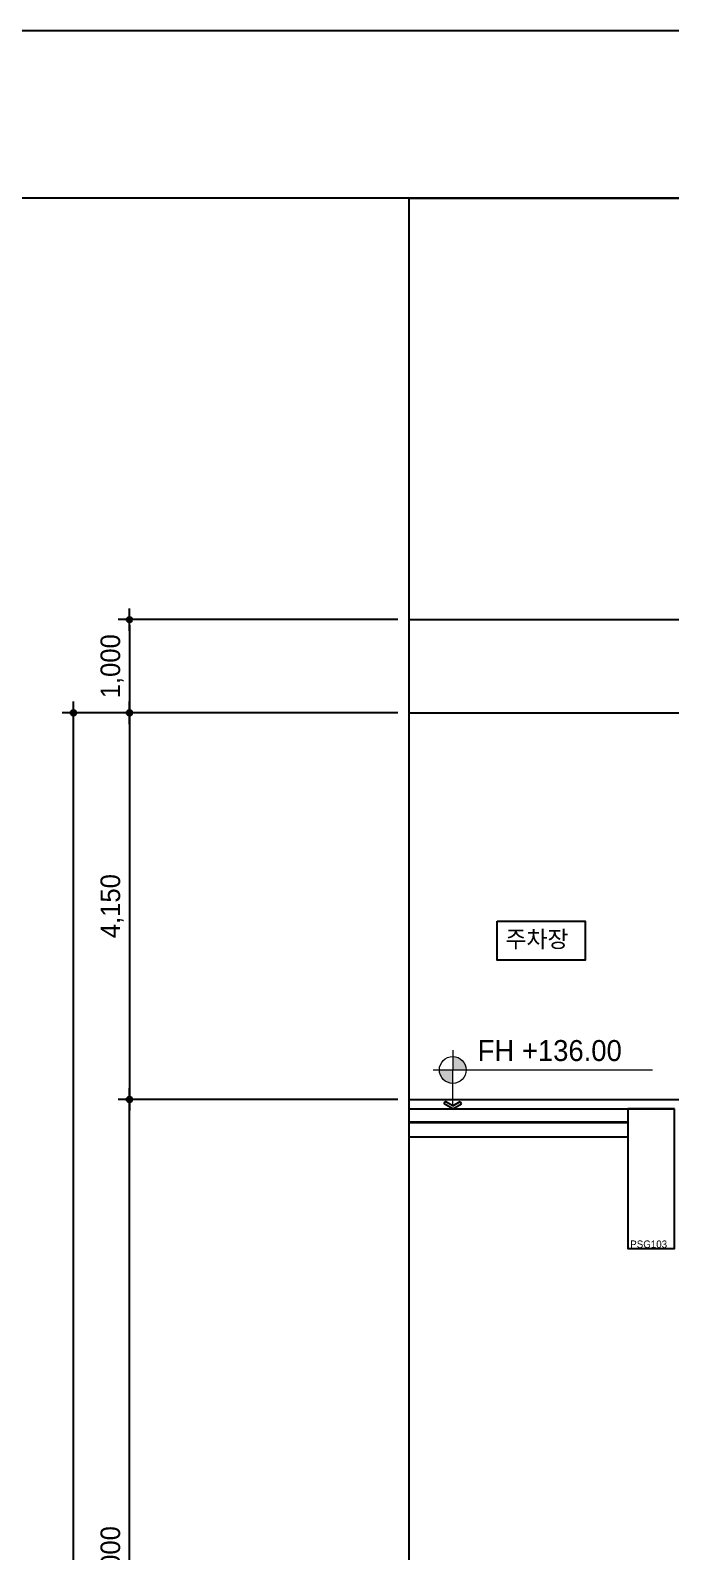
# Model space of a CAD drawing. Header units: millimetres. Extents: x 11948722 to 13111668, y -10771712 to -10232988.
# Drawn here: x 12217576 to 12224441, y -10540487 to -10524159 of the extents above; entities that cross this region are included whole.
import ezdxf
from ezdxf.enums import TextEntityAlignment as Align

# ---------------------------------------------------------------- set-up
doc = ezdxf.new("R2010")
doc.units = ezdxf.units.MM
doc.header["$LTSCALE"] = 150
doc.header["$MEASUREMENT"] = 0
doc.linetypes.add('CEN', pattern=[6.2, 6, -0.1, 0, -0.1])
doc.linetypes.add('HIDDEN', pattern=[2, 1, -1])
doc.layers.get('0').update_dxf_attribs({"linetype": 'CONTINUOUS'})
doc.layers.get('Defpoints').update_dxf_attribs({"color": 117, "linetype": 'CONTINUOUS'})
for name, color, linetype in [('A-FIN-4', 9, 'CONTINUOUS'), ('A-중심선', 10, 'CEN'), ('CON-C', 2, 'CONTINUOUS'), ('ELE-8', 8, 'CONTINUOUS'), ('Xref-계단단면도$0$3 dim0', 7, 'CONTINUOUS'), ('Xref-계단단면도$0$A-TEX-SYM', 3, 'CONTINUOUS'), ('Xref-계단단면도$0$DIM', 7, 'CONTINUOUS'), ('Xref-계단단면도$0$TEX', 3, 'CONTINUOUS'), ('Xref-계단단면도$0$TEX-SYM', 3, 'CONTINUOUS')]:
    doc.layers.add(name, color=color, linetype=linetype)
doc.layers.add('Xref-계단단면도$0$박스', color=6, linetype='CONTINUOUS', lineweight=15)
doc.styles.add('Xref-계단단면도$0$나눔고딕 Se', font='')
doc.styles.add('Xref-계단단면도$0$돋움', font='')
doc.styles.get('Xref-계단단면도$0$나눔고딕 Se').set_extended_font_data('Dotum')
doc.styles.get('Xref-계단단면도$0$돋움').set_extended_font_data('Dotum')
doc.dimstyles.new('Xref-계단단면도$0$A1-100', dxfattribs={"dimtxt": 3, "dimasz": 1, "dimexe": 2, "dimexo": 2, "dimgap": 1, "dimtad": 1, "dimdec": 0, "dimzin": 12, "dimdsep": 46, "dimlunit": 6, "dimtxsty": 'Xref-계단단면도$0$나눔고딕 Se', "dimblk1": 'Xref-계단단면도$0$DIMDOT', "dimblk2": 'Xref-계단단면도$0$DIMDOT', "dimsah": 1, "dimcen": -1, "dimdle": 2, "dimclrd": 256, "dimclre": 256, "dimclrt": 3, "dimadec": 0, "dimazin": 0, "dimtfac": 1, "dimtdec": 0, "dimtix": 1, "dimtmove": 2, "dimatfit": 3, "dimldrblk": 'Xref-계단단면도$0$DIMDOT', "dimfxl": 1, "dimtvp": 1, "dimtolj": 1, "dimtzin": 12, "dimlwd": -1, "dimlwe": -1, "dimarcsym": 0})

# ---------------------------------------------------------------- blocks, each defined once
blk = doc.blocks.new('Xref-계단단면도$0$DIMDOT')
at = {"color": 0}
blk.add_line((-2, 0), (2, 0), dxfattribs=at)
for radius in [0.5, 0.25]:
    blk.add_circle((0, 0), radius, dxfattribs=at)
blk = doc.blocks.new('*D37')
at = {"layer": 'Defpoints', "color": 0, "transparency": 16777216}
for p in [(12218037, -10531484), (12221637, -10531484), (12221637, -10565634)]:
    blk.add_point(p, dxfattribs=at)
at = {"layer": 'Xref-계단단면도$0$3 dim0', "transparency": 16777216}
for p, q in [((12221517, -10531484), (12217917, -10531484)), ((12218037, -10565574), (12218037, -10531544)), ((12221517, -10565634), (12217917, -10565634))]:
    blk.add_line(p, q, dxfattribs=at)
at = {"layer": 'Xref-계단단면도$0$3 dim0', "transparency": 16777216, "xscale": 60, "yscale": 60, "zscale": 60}
for p, rotation in [((12218037, -10531484), 90), ((12218037, -10565634), 270)]:
    blk.add_blockref('Xref-계단단면도$0$DIMDOT', p, dxfattribs=dict(at, rotation=rotation))
at = {"layer": 'Xref-계단단면도$0$3 dim0', "color": 3, "transparency": 16777216, "insert": (12217852, -10548559), "char_height": 210, "attachment_point": 5, "rotation": 90, "style": 'Xref-계단단면도$0$나눔고딕 Se'}
blk.add_mtext('\\A1;34,150', dxfattribs=at)
blk = doc.blocks.new('*D39')
at = {"layer": 'Defpoints', "color": 0, "transparency": 16777216}
for p in [(12221637, -10531484), (12218637, -10535634), (12221637, -10535634)]:
    blk.add_point(p, dxfattribs=at)
at = {"layer": 'Xref-계단단면도$0$3 dim0', "transparency": 16777216}
for p, q in [((12221517, -10531484), (12218517, -10531484)), ((12218637, -10531544), (12218637, -10535574)), ((12221517, -10535634), (12218517, -10535634))]:
    blk.add_line(p, q, dxfattribs=at)
at = {"layer": 'Xref-계단단면도$0$3 dim0', "transparency": 16777216, "xscale": 60, "yscale": 60, "zscale": 60}
for p, rotation in [((12218637, -10531484), 90), ((12218637, -10535634), 270)]:
    blk.add_blockref('Xref-계단단면도$0$DIMDOT', p, dxfattribs=dict(at, rotation=rotation))
at = {"layer": 'Xref-계단단면도$0$3 dim0', "color": 3, "transparency": 16777216, "insert": (12218452, -10533559), "char_height": 210, "attachment_point": 5, "rotation": 90, "style": 'Xref-계단단면도$0$나눔고딕 Se'}
blk.add_mtext('\\A1;4,150', dxfattribs=at)
blk = doc.blocks.new('*D40')
at = {"layer": 'Defpoints', "color": 0, "transparency": 16777216}
for p in [(12218637, -10535634), (12221637, -10535634), (12221637, -10545634)]:
    blk.add_point(p, dxfattribs=at)
at = {"layer": 'Xref-계단단면도$0$3 dim0', "transparency": 16777216}
for p, q in [((12221517, -10535634), (12218517, -10535634)), ((12218637, -10545574), (12218637, -10535694)), ((12221517, -10545634), (12218517, -10545634))]:
    blk.add_line(p, q, dxfattribs=at)
at = {"layer": 'Xref-계단단면도$0$3 dim0', "transparency": 16777216, "xscale": 60, "yscale": 60, "zscale": 60}
for p, rotation in [((12218637, -10535634), 90), ((12218637, -10545634), 270)]:
    blk.add_blockref('Xref-계단단면도$0$DIMDOT', p, dxfattribs=dict(at, rotation=rotation))
at = {"layer": 'Xref-계단단면도$0$3 dim0', "color": 3, "transparency": 16777216, "insert": (12218452, -10540634), "char_height": 210, "attachment_point": 5, "rotation": 90, "style": 'Xref-계단단면도$0$나눔고딕 Se'}
blk.add_mtext('\\A1;10,000', dxfattribs=at)
blk = doc.blocks.new('*D47')
at = {"layer": 'Defpoints', "color": 0, "transparency": 16777216}
for p in [(12221637, -10530484), (12218637, -10531484), (12221637, -10531484)]:
    blk.add_point(p, dxfattribs=at)
at = {"layer": 'Xref-계단단면도$0$3 dim0', "transparency": 16777216}
for p, q in [((12221517, -10530484), (12218517, -10530484)), ((12218637, -10530544), (12218637, -10531424)), ((12221517, -10531484), (12218517, -10531484))]:
    blk.add_line(p, q, dxfattribs=at)
at = {"layer": 'Xref-계단단면도$0$3 dim0', "transparency": 16777216, "xscale": 60, "yscale": 60, "zscale": 60}
for p, rotation in [((12218637, -10530484), 90), ((12218637, -10531484), 270)]:
    blk.add_blockref('Xref-계단단면도$0$DIMDOT', p, dxfattribs=dict(at, rotation=rotation))
at = {"layer": 'Xref-계단단면도$0$3 dim0', "color": 3, "transparency": 16777216, "insert": (12218452, -10530984), "char_height": 210, "attachment_point": 5, "rotation": 90, "style": 'Xref-계단단면도$0$나눔고딕 Se'}
blk.add_mtext('\\A1;1,000', dxfattribs=at)
blk = doc.blocks.new('Xref-계단단면도$0$arrow1')
for p, q in [((0, 0), (0.286, 0.501)), ((0, 0), (0.286, -0.501)), ((0.165, 0), (0.41, 0.429)), ((0.165, 0), (0.41, -0.429)), ((0.286, 0.501), (0.41, 0.43)), ((0.286, -0.501), (0.41, -0.43))]:
    blk.add_line(p, q)

msp = doc.modelspace()

# ---------------------------------------------------------------- hatches: boundary and pattern name
at = {"layer": 'Xref-계단단면도$0$박스', "ltscale": 0.1}
h = msp.add_hatch(dxfattribs=at)
h.set_pattern_fill('ANSI31', color=256, scale=0.179786)
h.set_pattern_definition([(45, (42503.819391, 428.9845), (-0.015890984760856, 0.015890984760856), [])])
h.paths.add_polyline_path([(12222105.7, -10535173.3), (12222105.7, -10535317.1), (12222249.5, -10535317.1, 0.4142136)])
h.paths.add_polyline_path([(12222105.7, -10535317.1), (12221961.9, -10535317.1, 0.4142136), (12222105.7, -10535460.9)])

# ---------------------------------------------------------------- linework, layer by layer
at = {"layer": 'A-FIN-4'}
msp.add_line((12221637.3, -10535733.8), (12224482.6, -10535733.8), dxfattribs=at)
at = {"layer": 'A-중심선', "linetype": 'ByBlock', "ltscale": 0.5}
for p, q in [((12221637.3, -10530483.8), (12239263.3, -10530483.8)), ((12221637.3, -10531483.8), (12239263.3, -10531483.8)), ((12221637.3, -10535633.8), (12239263.3, -10535633.8))]:
    msp.add_line(p, q, dxfattribs=at)
at = {"layer": 'CON-C', "ltscale": 1200}
msp.add_lwpolyline([(12224482.6, -10535733.8), (12223982.6, -10535733.8), (12223982.6, -10537233.8), (12224482.6, -10537233.8)], close=True, dxfattribs=at)
at = {"layer": 'CON-C'}
for points in [[(12223982.6, -10535883.8), (12221637.3, -10535883.8)], [(12221637.3, -10536033.8), (12223982.6, -10536033.8)]]:
    msp.add_lwpolyline(points, dxfattribs=at)
at = {"layer": 'Defpoints', "ltscale": 1200}
for points in [[(12206681.5, -10524159.4), (12251231.5, -10524159.4), (12251231.5, -10587159.4), (12206681.5, -10587159.4)], [(12208534.4, -10580484.4), (12249484.4, -10580484.4), (12249484.4, -10525959.4), (12208534.4, -10525959.4)], [(12221637.3, -10525959.4), (12239263.3, -10525959.4), (12239263.3, -10580484.4), (12221637.3, -10580484.4)]]:
    msp.add_lwpolyline(points, close=True, dxfattribs=at)
at = {"layer": 'ELE-8', "linetype": 'HIDDEN', "ltscale": 300}
msp.add_line((12221637.3, -10535873.8), (12223982.6, -10535873.8), dxfattribs=at)
at = {"layer": 'Xref-계단단면도$0$TEX-SYM'}
msp.add_lwpolyline([(12222580.4, -10533720.2), (12223524.8, -10533720.2), (12223524.8, -10534140.2), (12222580.4, -10534140.2)], close=True, dxfattribs=at)
at = {"layer": 'Xref-계단단면도$0$박스', "ltscale": 0.1}
for p, q in [((12222105.7, -10535104.9), (12222105.7, -10535317.1)), ((12221893.5, -10535317.1), (12224247.7, -10535317.1)), ((12222105.7, -10535702.9), (12222105.7, -10535317.1))]:
    msp.add_line(p, q, dxfattribs=at)
msp.add_circle((12222105.7, -10535317.1), 143.8, dxfattribs=at)

# ---------------------------------------------------------------- block references
at = {"layer": 'Xref-계단단면도$0$DIM', "ltscale": 0.1, "xscale": 187.5, "yscale": 187.5, "zscale": 187.5, "rotation": 90.00000000000001}
msp.add_blockref('Xref-계단단면도$0$arrow1', (12222105.7, -10535733.8), dxfattribs=at)

# ---------------------------------------------------------------- texts
at = {"layer": 'Defpoints', "style": 'Xref-계단단면도$0$돋움'}
msp.add_text('PSG103', height=80, dxfattribs=at).set_placement((12224008.8, -10537227.6))
at = {"layer": 'Xref-계단단면도$0$A-TEX-SYM', "style": 'Xref-계단단면도$0$돋움'}
msp.add_text('FH +136.00', height=225, dxfattribs=at).set_placement((12222372.4, -10535221.4))
at = {"layer": 'Xref-계단단면도$0$TEX', "style": 'Xref-계단단면도$0$돋움'}
msp.add_text('주차장', height=180, dxfattribs=at).set_placement((12222669.8, -10533912.1), align=Align.MIDDLE_LEFT)

# ---------------------------------------------------------------- dimensions: what is measured, and where the dimension line sits
at = {"layer": 'Xref-계단단면도$0$3 dim0'}
for base, p1, p2, angle, picture, middle in [((12218637.3, -10531483.8), (12221637.3, -10530483.8), (12221637.3, -10531483.8), 90, '*D47', (12218452, -10530983.8)), ((12218037.3, -10531483.8), (12221637.3, -10565633.8), (12221637.3, -10531483.8), 90, '*D37', (12217852, -10548558.8)), ((12218637.3, -10535633.8), (12221637.3, -10531483.8), (12221637.3, -10535633.8), 90, '*D39', (12218452, -10533558.8)), ((12218637.3, -10535633.8), (12221637.3, -10545633.8), (12221637.3, -10535633.8), 270, '*D40', (12218452, -10540633.8))]:
    dim = msp.add_linear_dim(base=base, p1=p1, p2=p2, angle=angle, dimstyle='Xref-계단단면도$0$A1-100', override={"dimscale": 60, "dimtxt": 3.5}, dxfattribs=at)
    dim.commit()
    dim.dimension.update_dxf_attribs({"geometry": picture, "text_midpoint": middle})

doc.saveas('drawing.dxf')
